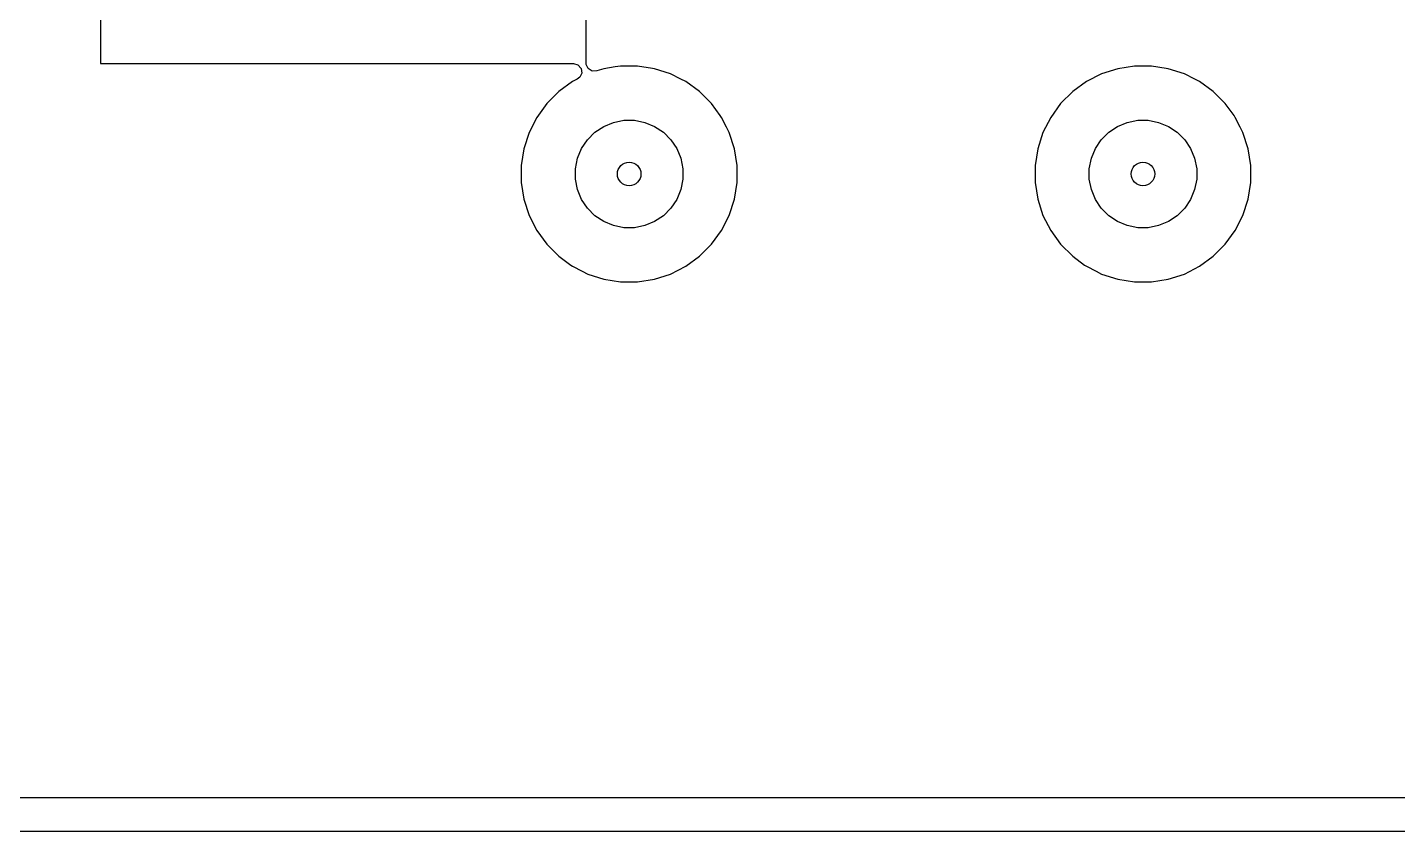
# Model space of a CAD drawing. Extents: x 20 to 124, y -124 to -20.
# Drawn here: x 42.27 to 62.59, y -124 to -112.08 of the extents above; entities that cross this region are included whole.
import ezdxf

# ---------------------------------------------------------------- set-up
doc = ezdxf.new("R2010")
doc.units = 0
doc.layers.add('BLACK', color=7, linetype='CONTINUOUS')
doc.layers.add('WHITE', color=7, linetype='CONTINUOUS')

msp = doc.modelspace()

# ---------------------------------------------------------------- linework, layer by layer
at = {"layer": 'BLACK', "linetype": 'CONTINUOUS'}
for p, q in [((43.352357, -109.196103), (43.352357, -112.611655)), ((50.550797, -112.604153), (50.550797, -109.196103)), ((43.352357, -112.611655), (50.363532, -112.611655)), ((50.363532, -112.611655), (50.430571, -112.63134)), ((50.430571, -112.63134), (50.476326, -112.684144)), ((50.48627, -112.753302), (50.457245, -112.816858)), ((50.476326, -112.684144), (50.48627, -112.753302)), ((50.552613, -112.625298), (50.550797, -112.604153)), ((50.583441, -112.687999), (50.552613, -112.625298)), ((50.643274, -112.724079), (50.583441, -112.687999)), ((50.713115, -112.722084), (50.643274, -112.724079)), ((50.81521, -112.68891), (50.713115, -112.722084)), ((50.815213, -112.68891), (50.81521, -112.68891)), ((50.981097, -112.662636), (50.815213, -112.68891)), ((51.064038, -112.6495), (50.981097, -112.662636)), ((51.315962, -112.6495), (51.064038, -112.6495)), ((51.534694, -112.684144), (51.315962, -112.6495)), ((51.564785, -112.68891), (51.534694, -112.684144)), ((51.804383, -112.76676), (51.564785, -112.68891)), ((51.958747, -112.845413), (51.804383, -112.76676)), ((58.195616, -112.76676), (57.971151, -112.881132)), ((58.435214, -112.68891), (58.195616, -112.76676)), ((58.559626, -112.669205), (58.435214, -112.68891)), ((58.684038, -112.6495), (58.559626, -112.669205)), ((58.935962, -112.6495), (58.684038, -112.6495)), ((59.154694, -112.684144), (58.935962, -112.6495)), ((59.184785, -112.68891), (59.154694, -112.684144)), ((59.424383, -112.76676), (59.184785, -112.68891)), ((59.578747, -112.845413), (59.424383, -112.76676)), ((50.351151, -112.881132), (50.14735, -113.029201)), ((50.419827, -112.84614), (50.351151, -112.881132)), ((50.457245, -112.816858), (50.419827, -112.84614)), ((52.028845, -112.88113), (51.958747, -112.845413)), ((52.028847, -112.881131), (52.028845, -112.88113)), ((52.028848, -112.881132), (52.028847, -112.881131)), ((52.232649, -113.029201), (52.028848, -112.881132)), ((57.971151, -112.881132), (57.76735, -113.029201)), ((59.648845, -112.88113), (59.578747, -112.845413)), ((59.648847, -112.881131), (59.648845, -112.88113)), ((59.648848, -112.881132), (59.648847, -112.881131)), ((59.852649, -113.029201), (59.648848, -112.881132)), ((50.147345, -113.029205), (49.969205, -113.207345)), ((50.14735, -113.029201), (50.147345, -113.029205)), ((52.232654, -113.029205), (52.232649, -113.029201)), ((52.410794, -113.207345), (52.232654, -113.029205)), ((57.767345, -113.029205), (57.589205, -113.207345)), ((57.76735, -113.029201), (57.767345, -113.029205)), ((59.852654, -113.029205), (59.852649, -113.029201)), ((60.030794, -113.207345), (59.852654, -113.029205)), ((49.969201, -113.20735), (49.821132, -113.411151)), ((49.969205, -113.207345), (49.969201, -113.20735)), ((52.410798, -113.20735), (52.410794, -113.207345)), ((52.539952, -113.385117), (52.410798, -113.20735)), ((57.589201, -113.20735), (57.441132, -113.411151)), ((57.589205, -113.207345), (57.589201, -113.20735)), ((60.030798, -113.20735), (60.030794, -113.207345)), ((60.159952, -113.385117), (60.030798, -113.20735)), ((49.821132, -113.411151), (49.70676, -113.635616)), ((50.682485, -113.631592), (50.812883, -113.544463)), ((50.812883, -113.544463), (50.957772, -113.484448)), ((50.957772, -113.484448), (51.111586, -113.453852)), ((51.111586, -113.453852), (51.268414, -113.453852)), ((51.268414, -113.453852), (51.422228, -113.484448)), ((51.422228, -113.484448), (51.567117, -113.544463)), ((51.567117, -113.544463), (51.697515, -113.631592)), ((52.55887, -113.411155), (52.539952, -113.385117)), ((52.631747, -113.554184), (52.55887, -113.411155)), ((52.673239, -113.635616), (52.631747, -113.554184)), ((57.441132, -113.411151), (57.32676, -113.635616)), ((58.302485, -113.631592), (58.432883, -113.544463)), ((58.432883, -113.544463), (58.577772, -113.484448)), ((58.577772, -113.484448), (58.731586, -113.453852)), ((58.731586, -113.453852), (58.888414, -113.453852)), ((58.888414, -113.453852), (59.042228, -113.484448)), ((59.042228, -113.484448), (59.187117, -113.544463)), ((59.187117, -113.544463), (59.317515, -113.631592)), ((60.17887, -113.411155), (60.159952, -113.385117)), ((60.251747, -113.554184), (60.17887, -113.411155)), ((60.293239, -113.635616), (60.251747, -113.554184)), ((49.70676, -113.635616), (49.62891, -113.875214)), ((50.484463, -113.872883), (50.571592, -113.742485)), ((50.571592, -113.742485), (50.682485, -113.631592)), ((51.697515, -113.631592), (51.808408, -113.742485)), ((51.808408, -113.742485), (51.895537, -113.872883)), ((52.673239, -113.635618), (52.673239, -113.635616)), ((52.673241, -113.635621), (52.673239, -113.635618)), ((52.75109, -113.875215), (52.673241, -113.635621)), ((57.32676, -113.635616), (57.24891, -113.875214)), ((58.104463, -113.872883), (58.191592, -113.742485)), ((58.191592, -113.742485), (58.302485, -113.631592)), ((59.317515, -113.631592), (59.428408, -113.742485)), ((59.428408, -113.742485), (59.515537, -113.872883)), ((60.293239, -113.635618), (60.293239, -113.635616)), ((60.293241, -113.635621), (60.293239, -113.635618)), ((60.37109, -113.875215), (60.293241, -113.635621)), ((49.62891, -113.875214), (49.5895, -114.124038)), ((50.424448, -114.017772), (50.484463, -113.872883)), ((51.895537, -113.872883), (51.955552, -114.017772)), ((52.7905, -114.124038), (52.75109, -113.875215)), ((57.24891, -113.875214), (57.2095, -114.124038)), ((58.044448, -114.017772), (58.104463, -113.872883)), ((59.515537, -113.872883), (59.575552, -114.017772)), ((60.4105, -114.124038), (60.37109, -113.875215)), ((49.5895, -114.124038), (49.5895, -114.375961)), ((50.393852, -114.171586), (50.424448, -114.017772)), ((50.393852, -114.328414), (50.393852, -114.171586)), ((51.955552, -114.017772), (51.986148, -114.171586)), ((51.986148, -114.171586), (51.986148, -114.328414)), ((52.7905, -114.375962), (52.7905, -114.124038)), ((57.2095, -114.124038), (57.2095, -114.375961)), ((58.013852, -114.171586), (58.044448, -114.017772)), ((58.013852, -114.328414), (58.013852, -114.171586)), ((59.575552, -114.017772), (59.606148, -114.171586)), ((59.606148, -114.171586), (59.606148, -114.328414)), ((60.4105, -114.375962), (60.4105, -114.124038)), ((49.5895, -114.375961), (49.62891, -114.624785)), ((50.424448, -114.482228), (50.393852, -114.328414)), ((51.986148, -114.328414), (51.955552, -114.482228)), ((52.75109, -114.624785), (52.7905, -114.375962)), ((57.2095, -114.375961), (57.24891, -114.624785)), ((58.044448, -114.482228), (58.013852, -114.328414)), ((59.606148, -114.328414), (59.575552, -114.482228)), ((60.37109, -114.624785), (60.4105, -114.375962)), ((50.484463, -114.627117), (50.424448, -114.482228)), ((51.955552, -114.482228), (51.895537, -114.627117)), ((58.104463, -114.627117), (58.044448, -114.482228)), ((59.575552, -114.482228), (59.515537, -114.627117)), ((49.62891, -114.624785), (49.70676, -114.864383)), ((50.571592, -114.757515), (50.484463, -114.627117)), ((50.682485, -114.868408), (50.571592, -114.757515)), ((51.808408, -114.757515), (51.697515, -114.868408)), ((51.895537, -114.627117), (51.808408, -114.757515)), ((52.673241, -114.864379), (52.75109, -114.624785)), ((57.24891, -114.624785), (57.32676, -114.864383)), ((58.191592, -114.757515), (58.104463, -114.627117)), ((58.302485, -114.868408), (58.191592, -114.757515)), ((59.428408, -114.757515), (59.317515, -114.868408)), ((59.515537, -114.627117), (59.428408, -114.757515)), ((60.293241, -114.864379), (60.37109, -114.624785)), ((49.70676, -114.864383), (49.821132, -115.088848)), ((50.812883, -114.955537), (50.682485, -114.868408)), ((50.957772, -115.015552), (50.812883, -114.955537)), ((51.567117, -114.955537), (51.422228, -115.015552)), ((51.697515, -114.868408), (51.567117, -114.955537)), ((52.55887, -115.088845), (52.673241, -114.864379)), ((57.32676, -114.864383), (57.441132, -115.088848)), ((58.432883, -114.955537), (58.302485, -114.868408)), ((58.577772, -115.015552), (58.432883, -114.955537)), ((59.187117, -114.955537), (59.042228, -115.015552)), ((59.317515, -114.868408), (59.187117, -114.955537)), ((60.17887, -115.088845), (60.293241, -114.864379)), ((49.821132, -115.088848), (49.969201, -115.292649)), ((51.111586, -115.046148), (50.957772, -115.015552)), ((51.268414, -115.046148), (51.111586, -115.046148)), ((51.422228, -115.015552), (51.268414, -115.046148)), ((52.410793, -115.292656), (52.55887, -115.088845)), ((57.441132, -115.088848), (57.589201, -115.292649)), ((58.731586, -115.046148), (58.577772, -115.015552)), ((58.888414, -115.046148), (58.731586, -115.046148)), ((59.042228, -115.015552), (58.888414, -115.046148)), ((60.030793, -115.292656), (60.17887, -115.088845)), ((49.969201, -115.292649), (49.969205, -115.292654)), ((49.969205, -115.292654), (50.147345, -115.470794)), ((52.232656, -115.470793), (52.410793, -115.292656)), ((57.589201, -115.292649), (57.589205, -115.292654)), ((57.589205, -115.292654), (57.767345, -115.470794)), ((59.852656, -115.470793), (60.030793, -115.292656)), ((50.147345, -115.470794), (50.14735, -115.470798)), ((50.14735, -115.470798), (50.325117, -115.599952)), ((50.325117, -115.599952), (50.351155, -115.61887)), ((52.028845, -115.61887), (52.232656, -115.470793)), ((57.767345, -115.470794), (57.76735, -115.470798)), ((57.76735, -115.470798), (57.945117, -115.599952)), ((57.945117, -115.599952), (57.971155, -115.61887)), ((59.648845, -115.61887), (59.852656, -115.470793)), ((50.351155, -115.61887), (50.494184, -115.691747)), ((50.494184, -115.691747), (50.575616, -115.733239)), ((50.575616, -115.733239), (50.575618, -115.733239)), ((50.575618, -115.733239), (50.575621, -115.733241)), ((50.575621, -115.733241), (50.815215, -115.81109)), ((50.815215, -115.81109), (51.064038, -115.8505)), ((51.315962, -115.8505), (51.564785, -115.81109)), ((51.564785, -115.81109), (51.804379, -115.733241)), ((51.804379, -115.733241), (52.028845, -115.61887)), ((57.971155, -115.61887), (58.114184, -115.691747)), ((58.114184, -115.691747), (58.195616, -115.733239)), ((58.195616, -115.733239), (58.195618, -115.733239)), ((58.195618, -115.733239), (58.195621, -115.733241)), ((58.195621, -115.733241), (58.435215, -115.81109)), ((58.435215, -115.81109), (58.684038, -115.8505)), ((58.935962, -115.8505), (59.184785, -115.81109)), ((59.184785, -115.81109), (59.424379, -115.733241)), ((59.424379, -115.733241), (59.648845, -115.61887)), ((51.064038, -115.8505), (51.064039, -115.8505)), ((51.064039, -115.8505), (51.315961, -115.8505)), ((51.315961, -115.8505), (51.315962, -115.8505)), ((58.684038, -115.8505), (58.684039, -115.8505)), ((58.684039, -115.8505), (58.935961, -115.8505)), ((58.935961, -115.8505), (58.935962, -115.8505)), ((123.3755, -123.4995), (20.6245, -123.4995))]:
    msp.add_line(p, q, dxfattribs=at)
at = {"layer": 'BLACK'}
for centre in [(51.19, -114.25), (58.81, -114.25)]:
    msp.add_circle(centre, 0.175, dxfattribs=at)
at = {"layer": 'WHITE', "linetype": 'CONTINUOUS'}
msp.add_line((124, -124), (20, -124), dxfattribs=at)
at = {"layer": 'WHITE'}
for centre in [(51.19, -114.25), (58.81, -114.25)]:
    msp.add_circle(centre, 0.175, dxfattribs=at)

doc.saveas('drawing.dxf')
